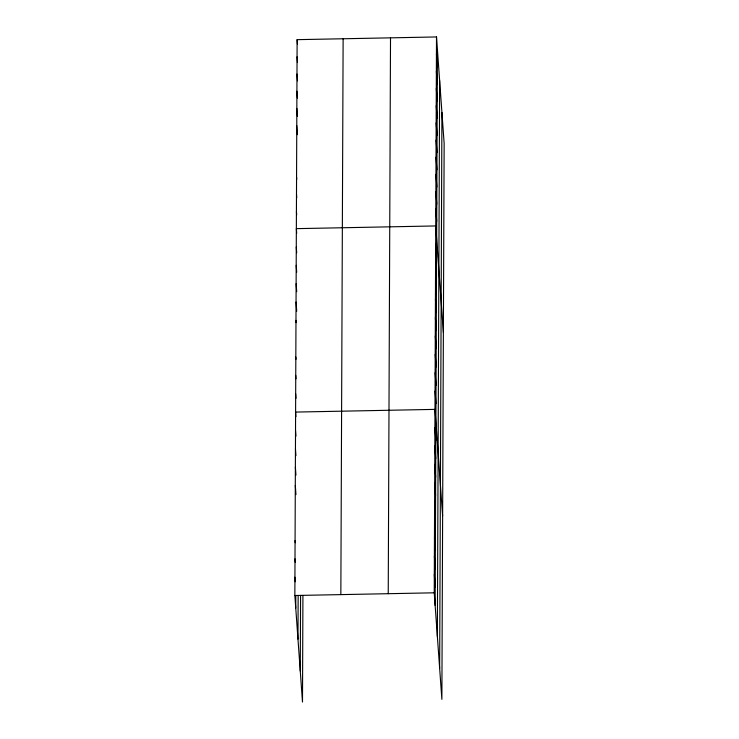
<?xml version="1.0" encoding="UTF-8"?>
<svg xmlns="http://www.w3.org/2000/svg" width="739" height="739" viewBox="0 0 739 739"><rect width="100%" height="100%" fill="white"/><g stroke="black" fill="none" stroke-linecap="round" stroke-linejoin="round"><path stroke-width="1.11" d="M302.925 595.431L302.491 702.05L294.852 595.505L297.124 39.657L436.509 36.95L444.148 143.495L441.876 699.343L434.236 592.807L436.509 36.95M295.757 608.132L295.803 595.523M297.974 639.124L298.159 595.56M300.265 671.058L300.579 595.394M340.845 594.618L343.127 38.761M388.234 593.694L390.515 37.846M435.142 605.426L437.414 49.568M437.359 636.418L439.64 80.56M439.65 668.352L441.931 112.494M294.852 595.505L434.236 592.807M436.444 54.132L437.349 66.75M436.37 71.314L437.276 83.932M436.296 88.495L437.202 101.114M436.232 105.677L437.137 118.295M436.158 122.859L437.063 135.477M436.093 140.04L436.998 152.659M436.019 157.213L436.925 169.841M435.945 174.395L436.851 187.022M435.881 191.577L436.786 204.204M435.807 208.758L436.712 221.386M443.372 332.485L435.742 225.94L296.357 228.647L296.681 233.238M435.659 244.286L436.564 256.904M435.585 262.631L436.49 275.25M435.511 280.968L436.416 293.595M435.437 299.313L436.343 311.932M435.363 317.659L436.269 330.278M435.289 336.005L436.195 348.623M435.216 354.341L436.121 366.969M435.132 372.687L436.038 385.305M435.059 391.033L435.964 403.651M442.624 515.914L434.985 409.378L295.6 412.076L295.933 416.667M434.911 427.715L435.816 440.342M434.837 446.06L435.742 458.679M434.763 464.406L435.668 477.024M434.689 482.752L435.594 495.37M434.615 501.088L435.511 513.716M434.532 519.434L435.437 532.052M434.458 537.78L435.363 550.398M434.384 556.116L435.289 568.744M434.31 574.462L435.216 587.08M297.124 39.657L297.457 44.238M297.06 56.829L297.466 62.575M296.986 74.011L297.484 80.902M296.921 91.193L297.411 98.084M296.847 108.374L297.42 116.411M296.773 125.556L297.438 134.738M296.561 177.101L296.727 179.392M296.496 194.283L296.745 197.719M296.422 211.465L296.672 214.901M296.274 246.983L296.69 252.72M296.2 265.329L296.699 272.211M296.127 283.674L296.708 291.702M296.053 302.02L296.708 311.193M295.979 320.356L296.145 322.657M295.831 357.048L295.988 359.339M295.757 375.394L295.997 378.83M295.674 393.73L296.006 398.321M295.526 430.421L295.942 436.158M295.452 448.767L295.942 455.649M295.378 467.103L295.951 475.14M295.304 485.449L295.96 494.631M295.073 540.477L295.24 542.777M295 558.823L295.249 562.268M294.926 577.168L295.258 581.759"/></g></svg>
